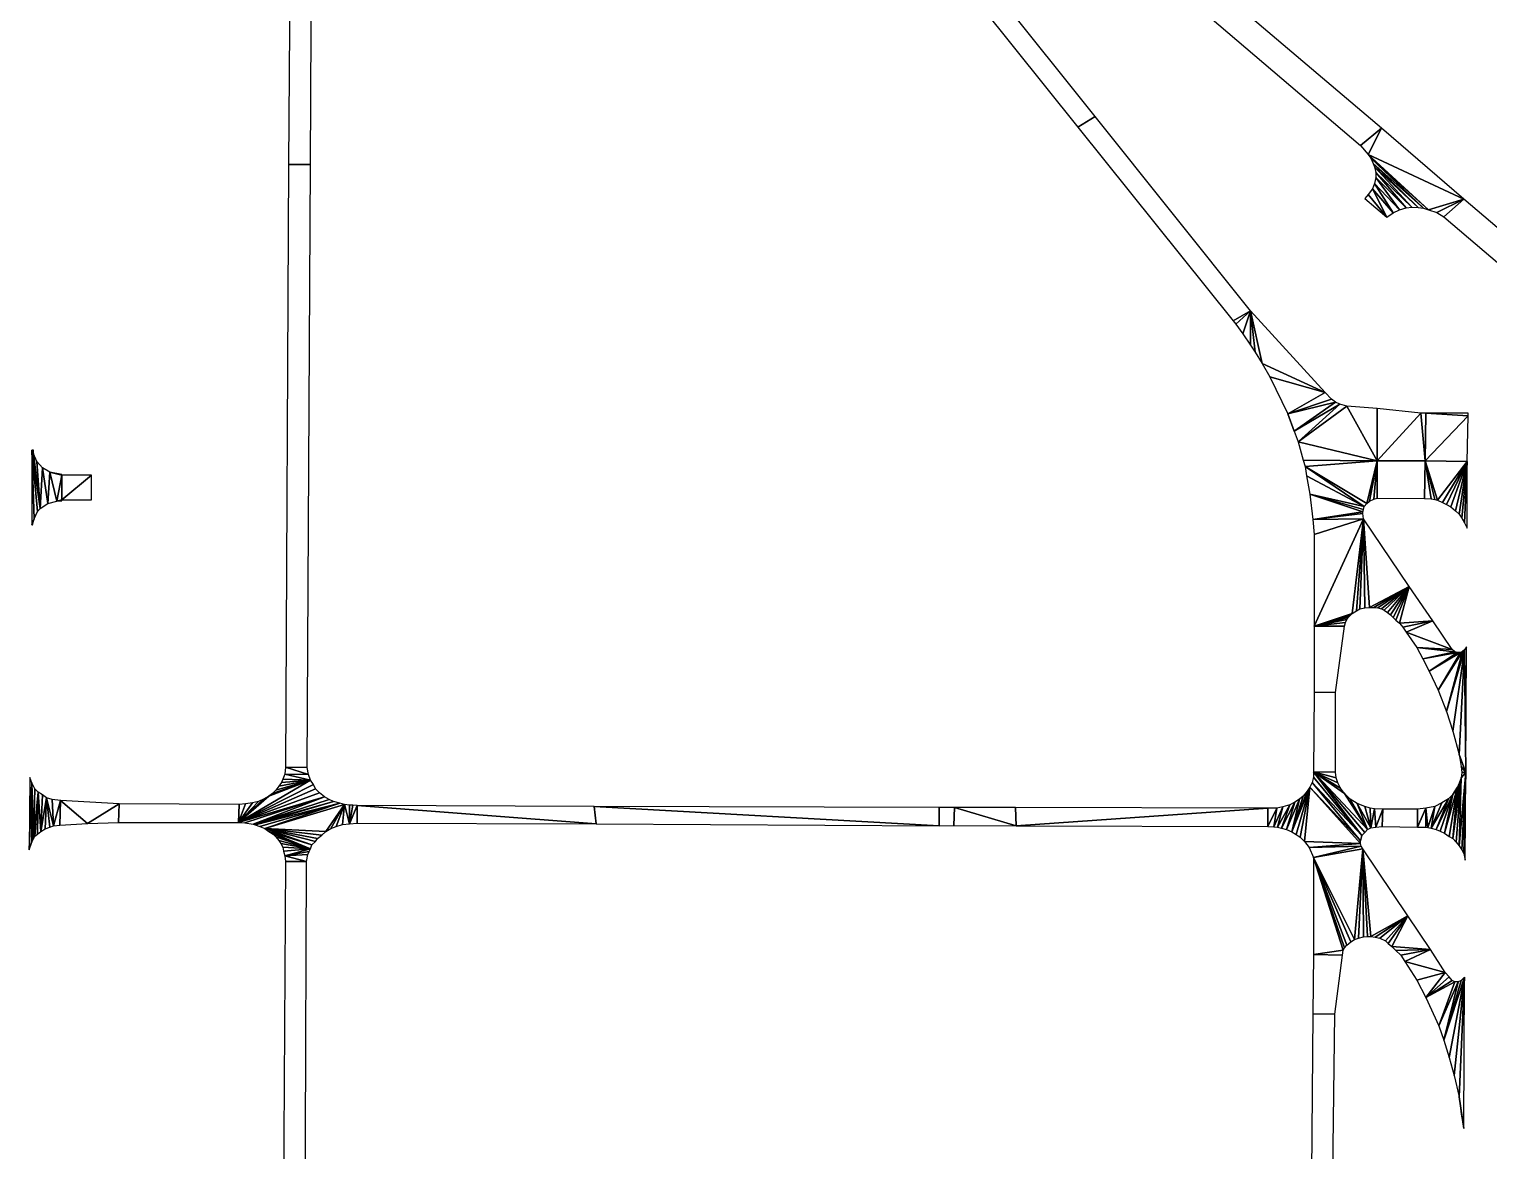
# Model space of a CAD drawing. Extents: x -35426929 to -35396731, y 11996534 to 12011444.
# Drawn here: x -35406093 to -35400230, y 12002096 to 12006600 of the extents above; entities that cross this region are included whole.
import ezdxf

# ---------------------------------------------------------------- set-up
doc = ezdxf.new("R2010")
doc.units = 0

msp = doc.modelspace()

# ---------------------------------------------------------------- linework, layer by layer
at = {"layer": 'mg_to_dxf', "color": 52}
for points in [[(-35404963.03, 12006056.8), (-35404957.46, 12007152.33), (-35405043.77, 12007153.72), (-35405052.12, 12006056.8)], [(-35401558.11, 12006826.6), (-35400745.16, 12006133.36), (-35400661.64, 12006202.96), (-35401477.37, 12006896.2)], [(-35401811.46, 12006248.9), (-35402198.45, 12006733.33), (-35402270.83, 12006692.96), (-35401881.06, 12006207.14)], [(-35401187.83, 12005469.36), (-35401811.46, 12006248.9), (-35401881.06, 12006207.14), (-35401257.43, 12005428.99)], [(-35400714.54, 12006097.17), (-35400714.54, 12006097.17), (-35400661.64, 12006202.96), (-35400745.16, 12006133.36)], [(-35400714.54, 12006097.17), (-35400714.54, 12006097.17), (-35400330.33, 12005917.6), (-35400661.64, 12006202.96)], [(-35400472.32, 12005874.44), (-35400472.32, 12005874.44), (-35400330.33, 12005917.6), (-35400714.54, 12006097.17)], [(-35400703.4, 12006081.86), (-35400703.4, 12006081.86), (-35400472.32, 12005874.44), (-35400714.54, 12006097.17)], [(-35400491.81, 12005881.4), (-35400491.81, 12005881.4), (-35400472.32, 12005874.44), (-35400703.4, 12006081.86)], [(-35400695.05, 12006060.98), (-35400695.05, 12006060.98), (-35400491.81, 12005881.4), (-35400703.4, 12006081.86)], [(-35404976.95, 12003634.66), (-35404963.03, 12006056.8), (-35405052.12, 12006056.8), (-35405063.26, 12003636.05)], [(-35400514.08, 12005884.19), (-35400514.08, 12005884.19), (-35400491.81, 12005881.4), (-35400695.05, 12006060.98)], [(-35400689.48, 12006047.05), (-35400689.48, 12006047.05), (-35400514.08, 12005884.19), (-35400695.05, 12006060.98)], [(-35400539.14, 12005885.58), (-35400539.14, 12005885.58), (-35400514.08, 12005884.19), (-35400689.48, 12006047.05)], [(-35400683.91, 12006024.78), (-35400683.91, 12006024.78), (-35400539.14, 12005885.58), (-35400689.48, 12006047.05)], [(-35400561.41, 12005882.79), (-35400561.41, 12005882.79), (-35400539.14, 12005885.58), (-35400683.91, 12006024.78)], [(-35400683.91, 12006003.9), (-35400683.91, 12006003.9), (-35400561.41, 12005882.79), (-35400683.91, 12006024.78)], [(-35400697.83, 12005959.36), (-35400697.83, 12005959.36), (-35400614.31, 12005861.91), (-35400689.48, 12005980.24)], [(-35400689.48, 12005980.24), (-35400689.48, 12005980.24), (-35400589.25, 12005874.44), (-35400683.91, 12006003.9)], [(-35400614.31, 12005861.91), (-35400614.31, 12005861.91), (-35400589.25, 12005874.44), (-35400689.48, 12005980.24)], [(-35400589.25, 12005874.44), (-35400589.25, 12005874.44), (-35400561.41, 12005882.79), (-35400683.91, 12006003.9)], [(-35400714.54, 12005935.69), (-35400714.54, 12005935.69), (-35400728.46, 12005920.38), (-35400639.37, 12005845.21)], [(-35400714.54, 12005935.69), (-35400714.54, 12005935.69), (-35400639.37, 12005845.21), (-35400697.83, 12005959.36)], [(-35400639.37, 12005845.21), (-35400639.37, 12005845.21), (-35400614.31, 12005861.91), (-35400697.83, 12005959.36)], [(-35400330.33, 12005917.6), (-35400330.33, 12005917.6), (-35400472.32, 12005874.44), (-35400438.91, 12005863.31)], [(-35400438.91, 12005863.31), (-35400438.91, 12005863.31), (-35400411.07, 12005846.6), (-35400330.33, 12005917.6)], [(-35400411.07, 12005846.6), (-35399241.76, 12004851.3), (-35399158.24, 12004920.9), (-35400330.33, 12005917.6)], [(-35401246.29, 12005415.07), (-35401246.29, 12005415.07), (-35401187.83, 12005469.36), (-35401257.43, 12005428.99)], [(-35401218.45, 12005376.09), (-35401218.45, 12005376.09), (-35401187.83, 12005469.36), (-35401246.29, 12005415.07)], [(-35401187.83, 12005331.55), (-35401187.83, 12005331.55), (-35401187.83, 12005469.36), (-35401218.45, 12005376.09)], [(-35401168.34, 12005302.32), (-35401168.34, 12005302.32), (-35401187.83, 12005469.36), (-35401187.83, 12005331.55)], [(-35401140.5, 12005257.77), (-35401140.5, 12005257.77), (-35401187.83, 12005469.36), (-35401168.34, 12005302.32)], [(-35400887.15, 12005140.84), (-35400887.15, 12005140.84), (-35401187.83, 12005469.36), (-35401140.5, 12005257.77)], [(-35401109.87, 12005203.48), (-35401109.87, 12005203.48), (-35400887.15, 12005140.84), (-35401140.5, 12005257.77)], [(-35401109.87, 12005203.48), (-35401109.87, 12005203.48), (-35401037.49, 12005055.92), (-35400887.15, 12005140.84)], [(-35400862.09, 12005114.39), (-35400862.09, 12005114.39), (-35400887.15, 12005140.84), (-35401037.49, 12005055.92)], [(-35400862.09, 12005114.39), (-35400862.09, 12005114.39), (-35401037.49, 12005055.92), (-35400845.39, 12005101.86)], [(-35401037.49, 12005055.92), (-35401037.49, 12005055.92), (-35401012.43, 12004986.32), (-35400845.39, 12005101.86)], [(-35400845.39, 12005101.86), (-35400845.39, 12005101.86), (-35401012.43, 12004986.32), (-35400828.68, 12005093.51)], [(-35400828.68, 12005093.51), (-35400828.68, 12005093.51), (-35401012.43, 12004986.32), (-35400995.73, 12004943.17)], [(-35400828.68, 12005093.51), (-35400828.68, 12005093.51), (-35400995.73, 12004943.17), (-35400800.84, 12005086.55)], [(-35400995.73, 12004943.17), (-35400995.73, 12004943.17), (-35400678.34, 12004866.61), (-35400800.84, 12005086.55)], [(-35400800.84, 12005086.55), (-35400800.84, 12005086.55), (-35400678.34, 12004866.61), (-35400678.34, 12005076.81)], [(-35401037.49, 12005055.92), (-35401037.49, 12005055.92), (-35401034.7, 12005046.18), (-35401012.43, 12004986.32)], [(-35400502.95, 12005057.32), (-35400502.95, 12005057.32), (-35400678.34, 12005076.81), (-35400678.34, 12004866.61)], [(-35400502.95, 12005057.32), (-35400502.95, 12005057.32), (-35400678.34, 12004866.61), (-35400486.24, 12004866.61)], [(-35400502.95, 12005057.32), (-35400502.95, 12005057.32), (-35400486.24, 12004866.61), (-35400483.46, 12005057.32)], [(-35400486.24, 12004866.61), (-35400486.24, 12004866.61), (-35400313.63, 12005047.57), (-35400483.46, 12005057.32)], [(-35400316.41, 12004863.82), (-35400316.41, 12004863.82), (-35400313.63, 12005047.57), (-35400486.24, 12004866.61)], [(-35400483.46, 12005057.32), (-35400483.46, 12005057.32), (-35400313.63, 12005047.57), (-35400313.63, 12005057.32)], [(-35406082.23, 12004909.76), (-35406082.23, 12004909.76), (-35406082.23, 12004609.08), (-35406073.88, 12004634.14)], [(-35406082.23, 12004909.76), (-35406082.23, 12004909.76), (-35406073.88, 12004634.14), (-35406059.96, 12004663.37)], [(-35406082.23, 12004909.76), (-35406082.23, 12004909.76), (-35406059.96, 12004663.37), (-35406048.82, 12004674.51)], [(-35406076.66, 12004894.45), (-35406076.66, 12004894.45), (-35406076.66, 12004909.76), (-35406082.23, 12004909.76)], [(-35406076.66, 12004894.45), (-35406076.66, 12004894.45), (-35406082.23, 12004909.76), (-35406048.82, 12004674.51)], [(-35400995.73, 12004943.17), (-35400995.73, 12004943.17), (-35400976.24, 12004869.39), (-35400678.34, 12004866.61)], [(-35406076.66, 12004894.45), (-35406076.66, 12004894.45), (-35406048.82, 12004674.51), (-35406062.74, 12004863.82)], [(-35406048.82, 12004674.51), (-35406048.82, 12004674.51), (-35406040.47, 12004838.77), (-35406062.74, 12004863.82)], [(-35400678.34, 12004866.61), (-35400678.34, 12004866.61), (-35400976.24, 12004869.39), (-35400967.89, 12004844.34)], [(-35400678.34, 12004866.61), (-35400678.34, 12004866.61), (-35400967.89, 12004844.34), (-35400720.1, 12004695.39)], [(-35400678.34, 12004866.61), (-35400678.34, 12004866.61), (-35400720.1, 12004695.39), (-35400708.97, 12004705.13)], [(-35400692.26, 12004712.09), (-35400692.26, 12004712.09), (-35400678.34, 12004866.61), (-35400708.97, 12004705.13)], [(-35400692.26, 12004712.09), (-35400692.26, 12004712.09), (-35400678.34, 12004716.27), (-35400678.34, 12004866.61)], [(-35400678.34, 12004716.27), (-35400489.03, 12004714.88), (-35400486.24, 12004866.61), (-35400678.34, 12004866.61)], [(-35400461.19, 12004713.48), (-35400461.19, 12004713.48), (-35400486.24, 12004866.61), (-35400489.03, 12004714.88)], [(-35400447.27, 12004710.7), (-35400447.27, 12004710.7), (-35400486.24, 12004866.61), (-35400461.19, 12004713.48)], [(-35400436.13, 12004707.92), (-35400436.13, 12004707.92), (-35400486.24, 12004866.61), (-35400447.27, 12004710.7)], [(-35400316.41, 12004863.82), (-35400316.41, 12004863.82), (-35400486.24, 12004866.61), (-35400436.13, 12004707.92)], [(-35400316.41, 12004863.82), (-35400316.41, 12004863.82), (-35400436.13, 12004707.92), (-35400416.64, 12004699.56)], [(-35400316.41, 12004863.82), (-35400316.41, 12004863.82), (-35400416.64, 12004699.56), (-35400399.94, 12004691.21)], [(-35400316.41, 12004863.82), (-35400316.41, 12004863.82), (-35400399.94, 12004691.21), (-35400383.23, 12004681.47)], [(-35400316.41, 12004863.82), (-35400316.41, 12004863.82), (-35400383.23, 12004681.47), (-35400363.74, 12004666.15)], [(-35400316.41, 12004863.82), (-35400316.41, 12004863.82), (-35400363.74, 12004666.15), (-35400349.82, 12004652.23)], [(-35400316.41, 12004863.82), (-35400316.41, 12004863.82), (-35400349.82, 12004652.23), (-35400338.69, 12004636.92)], [(-35400327.55, 12004617.43), (-35400327.55, 12004617.43), (-35400316.41, 12004863.82), (-35400338.69, 12004636.92)], [(-35400327.55, 12004617.43), (-35400327.55, 12004617.43), (-35400316.41, 12004596.55), (-35400316.41, 12004863.82)], [(-35406040.47, 12004838.77), (-35406040.47, 12004838.77), (-35406048.82, 12004674.51), (-35406018.2, 12004695.39)], [(-35406018.2, 12004695.39), (-35406018.2, 12004695.39), (-35406009.84, 12004820.67), (-35406040.47, 12004838.77)], [(-35406018.2, 12004695.39), (-35406018.2, 12004695.39), (-35405982, 12004705.13), (-35406009.84, 12004820.67)], [(-35405962.51, 12004809.53), (-35405962.51, 12004809.53), (-35405962.51, 12004812.32), (-35406009.84, 12004820.67)], [(-35405982, 12004705.13), (-35405982, 12004705.13), (-35405962.51, 12004809.53), (-35406009.84, 12004820.67)], [(-35405982, 12004705.13), (-35405982, 12004705.13), (-35405962.51, 12004709.31), (-35405962.51, 12004809.53)], [(-35405962.51, 12004709.31), (-35405962.51, 12004709.31), (-35405842.8, 12004809.53), (-35405962.51, 12004809.53)], [(-35405962.51, 12004709.31), (-35405962.51, 12004709.31), (-35405842.8, 12004709.31), (-35405842.8, 12004809.53)], [(-35400967.89, 12004844.34), (-35400967.89, 12004844.34), (-35400962.32, 12004806.75), (-35400731.24, 12004682.86)], [(-35400720.1, 12004695.39), (-35400720.1, 12004695.39), (-35400967.89, 12004844.34), (-35400731.24, 12004682.86)], [(-35400731.24, 12004682.86), (-35400731.24, 12004682.86), (-35400962.32, 12004806.75), (-35400948.4, 12004732.97)], [(-35400948.4, 12004732.97), (-35400948.4, 12004732.97), (-35400734.02, 12004671.72), (-35400731.24, 12004682.86)], [(-35400948.4, 12004732.97), (-35400948.4, 12004732.97), (-35400937.26, 12004631.35), (-35400736.81, 12004661.98)], [(-35400734.02, 12004671.72), (-35400734.02, 12004671.72), (-35400948.4, 12004732.97), (-35400736.81, 12004661.98)], [(-35405982, 12004705.13), (-35405982, 12004705.13), (-35405962.51, 12004706.52), (-35405962.51, 12004709.31)], [(-35406073.88, 12004634.14), (-35406073.88, 12004634.14), (-35406082.23, 12004609.08), (-35406079.44, 12004609.08)], [(-35400736.81, 12004661.98), (-35400736.81, 12004661.98), (-35400937.26, 12004631.35), (-35400736.81, 12004655.02)], [(-35400937.26, 12004631.35), (-35400937.26, 12004631.35), (-35400734.02, 12004634.14), (-35400736.81, 12004655.02)], [(-35400937.26, 12004631.35), (-35400937.26, 12004631.35), (-35400931.69, 12004570.1), (-35400734.02, 12004634.14)], [(-35400734.02, 12004634.14), (-35400734.02, 12004634.14), (-35400931.69, 12004570.1), (-35400931.69, 12004202.61)], [(-35400734.02, 12004634.14), (-35400734.02, 12004634.14), (-35400931.69, 12004202.61), (-35400778.57, 12004254.11)], [(-35400734.02, 12004634.14), (-35400734.02, 12004634.14), (-35400778.57, 12004254.11), (-35400761.87, 12004263.86)], [(-35400734.02, 12004634.14), (-35400734.02, 12004634.14), (-35400761.87, 12004263.86), (-35400747.95, 12004272.21)], [(-35400728.46, 12004276.38), (-35400728.46, 12004276.38), (-35400734.02, 12004634.14), (-35400747.95, 12004272.21)], [(-35400708.97, 12004277.78), (-35400708.97, 12004277.78), (-35400734.02, 12004634.14), (-35400728.46, 12004276.38)], [(-35400550.28, 12004361.3), (-35400550.28, 12004361.3), (-35400734.02, 12004634.14), (-35400708.97, 12004277.78)], [(-35400550.28, 12004361.3), (-35400550.28, 12004361.3), (-35400708.97, 12004277.78), (-35400692.26, 12004277.78)], [(-35400675.56, 12004276.38), (-35400675.56, 12004276.38), (-35400550.28, 12004361.3), (-35400692.26, 12004277.78)], [(-35400675.56, 12004276.38), (-35400675.56, 12004276.38), (-35400661.64, 12004272.21), (-35400550.28, 12004361.3)], [(-35400650.5, 12004266.64), (-35400650.5, 12004266.64), (-35400550.28, 12004361.3), (-35400661.64, 12004272.21)], [(-35400636.58, 12004256.9), (-35400636.58, 12004256.9), (-35400550.28, 12004361.3), (-35400650.5, 12004266.64)], [(-35400625.45, 12004248.54), (-35400625.45, 12004248.54), (-35400550.28, 12004361.3), (-35400636.58, 12004256.9)], [(-35400614.31, 12004237.41), (-35400614.31, 12004237.41), (-35400550.28, 12004361.3), (-35400625.45, 12004248.54)], [(-35400603.17, 12004226.27), (-35400603.17, 12004226.27), (-35400550.28, 12004361.3), (-35400614.31, 12004237.41)], [(-35400589.25, 12004215.13), (-35400589.25, 12004215.13), (-35400550.28, 12004361.3), (-35400603.17, 12004226.27)], [(-35400455.62, 12004223.49), (-35400455.62, 12004223.49), (-35400550.28, 12004361.3), (-35400589.25, 12004215.13)], [(-35400778.57, 12004254.11), (-35400778.57, 12004254.11), (-35400931.69, 12004202.61), (-35400786.92, 12004245.76)], [(-35400786.92, 12004245.76), (-35400786.92, 12004245.76), (-35400931.69, 12004202.61), (-35400795.27, 12004237.41)], [(-35400795.27, 12004237.41), (-35400795.27, 12004237.41), (-35400931.69, 12004202.61), (-35400800.84, 12004229.06)], [(-35400800.84, 12004229.06), (-35400800.84, 12004229.06), (-35400931.69, 12004202.61), (-35400806.41, 12004217.92)], [(-35400806.41, 12004217.92), (-35400806.41, 12004217.92), (-35400931.69, 12004202.61), (-35400809.19, 12004202.61)], [(-35400575.33, 12004198.43), (-35400575.33, 12004198.43), (-35400455.62, 12004223.49), (-35400589.25, 12004215.13)], [(-35400575.33, 12004198.43), (-35400575.33, 12004198.43), (-35400561.41, 12004178.94), (-35400455.62, 12004223.49)], [(-35400377.66, 12004109.34), (-35400377.66, 12004109.34), (-35400455.62, 12004223.49), (-35400561.41, 12004178.94)], [(-35400845.39, 12003936.73), (-35400809.19, 12004202.61), (-35400931.69, 12004202.61), (-35400931.69, 12003938.12)], [(-35400377.66, 12004109.34), (-35400377.66, 12004109.34), (-35400561.41, 12004178.94), (-35400519.65, 12004116.3)], [(-35400366.53, 12004099.6), (-35400366.53, 12004099.6), (-35400519.65, 12004116.3), (-35400494.59, 12004071.76)], [(-35400366.53, 12004099.6), (-35400366.53, 12004099.6), (-35400377.66, 12004109.34), (-35400519.65, 12004116.3)], [(-35400355.39, 12004096.81), (-35400355.39, 12004096.81), (-35400366.53, 12004099.6), (-35400494.59, 12004071.76)], [(-35400355.39, 12004096.81), (-35400355.39, 12004096.81), (-35400494.59, 12004071.76), (-35400469.54, 12004021.64)], [(-35400344.25, 12004096.81), (-35400344.25, 12004096.81), (-35400469.54, 12004021.64), (-35400433.34, 12003945.08)], [(-35400344.25, 12004096.81), (-35400344.25, 12004096.81), (-35400355.39, 12004096.81), (-35400469.54, 12004021.64)], [(-35400335.9, 12004100.99), (-35400335.9, 12004100.99), (-35400433.34, 12003945.08), (-35400399.94, 12003860.17)], [(-35400335.9, 12004100.99), (-35400335.9, 12004100.99), (-35400344.25, 12004096.81), (-35400433.34, 12003945.08)], [(-35400327.55, 12004107.95), (-35400327.55, 12004107.95), (-35400399.94, 12003860.17), (-35400374.88, 12003780.82)], [(-35400327.55, 12004107.95), (-35400327.55, 12004107.95), (-35400335.9, 12004100.99), (-35400399.94, 12003860.17)], [(-35400349.82, 12003687.55), (-35400349.82, 12003687.55), (-35400327.55, 12004107.95), (-35400374.88, 12003780.82)], [(-35400321.98, 12003615.17), (-35400321.98, 12003615.17), (-35400327.55, 12004107.95), (-35400349.82, 12003687.55)], [(-35400321.98, 12003615.17), (-35400321.98, 12003615.17), (-35400319.2, 12004119.08), (-35400327.55, 12004107.95)], [(-35400845.39, 12003616.56), (-35400845.39, 12003936.73), (-35400931.69, 12003938.12), (-35400934.48, 12003617.95)], [(-35400341.47, 12003638.83), (-35400341.47, 12003638.83), (-35400321.98, 12003615.17), (-35400349.82, 12003687.55)], [(-35404971.38, 12003606.81), (-35404971.38, 12003606.81), (-35405063.26, 12003636.05), (-35405066.04, 12003608.21)], [(-35404971.38, 12003606.81), (-35404971.38, 12003606.81), (-35404976.95, 12003634.66), (-35405063.26, 12003636.05)], [(-35400934.48, 12003617.95), (-35400934.48, 12003617.95), (-35400739.59, 12003361.82), (-35400728.46, 12003374.34)], [(-35400934.48, 12003617.95), (-35400934.48, 12003617.95), (-35400934.48, 12003595.68), (-35400739.59, 12003361.82)], [(-35400934.48, 12003617.95), (-35400934.48, 12003617.95), (-35400728.46, 12003374.34), (-35400717.32, 12003385.48)], [(-35400934.48, 12003617.95), (-35400934.48, 12003617.95), (-35400717.32, 12003385.48), (-35400809.19, 12003530.25)], [(-35400934.48, 12003617.95), (-35400934.48, 12003617.95), (-35400809.19, 12003530.25), (-35400825.9, 12003552.53)], [(-35400934.48, 12003617.95), (-35400934.48, 12003617.95), (-35400825.9, 12003552.53), (-35400837.04, 12003573.41)], [(-35400842.6, 12003592.89), (-35400842.6, 12003592.89), (-35400845.39, 12003616.56), (-35400934.48, 12003617.95)], [(-35400842.6, 12003592.89), (-35400842.6, 12003592.89), (-35400934.48, 12003617.95), (-35400837.04, 12003573.41)], [(-35400341.47, 12003638.83), (-35400341.47, 12003638.83), (-35400338.69, 12003615.17), (-35400321.98, 12003615.17)], [(-35406082.23, 12003573.41), (-35406082.23, 12003573.41), (-35406090.58, 12003594.29), (-35406093.37, 12003304.74)], [(-35406082.23, 12003573.41), (-35406082.23, 12003573.41), (-35406093.37, 12003304.74), (-35406082.23, 12003335.37)], [(-35406082.23, 12003573.41), (-35406082.23, 12003573.41), (-35406076.66, 12003347.9), (-35406071.09, 12003549.74)], [(-35406082.23, 12003573.41), (-35406082.23, 12003573.41), (-35406082.23, 12003335.37), (-35406076.66, 12003347.9)], [(-35405252.58, 12003414.71), (-35405252.58, 12003414.71), (-35404951.9, 12003566.45), (-35404963.03, 12003584.54)], [(-35405252.58, 12003414.71), (-35405252.58, 12003414.71), (-35404963.03, 12003584.54), (-35405130.08, 12003520.51)], [(-35405252.58, 12003414.71), (-35405252.58, 12003414.71), (-35404943.54, 12003549.74), (-35404951.9, 12003566.45)], [(-35405130.08, 12003520.51), (-35405130.08, 12003520.51), (-35404963.03, 12003584.54), (-35405116.16, 12003530.25)], [(-35404963.03, 12003584.54), (-35404963.03, 12003584.54), (-35405102.24, 12003544.17), (-35405116.16, 12003530.25)], [(-35404963.03, 12003584.54), (-35404963.03, 12003584.54), (-35405091.1, 12003559.49), (-35405102.24, 12003544.17)], [(-35404963.03, 12003584.54), (-35404963.03, 12003584.54), (-35405079.96, 12003574.8), (-35405091.1, 12003559.49)], [(-35405079.96, 12003574.8), (-35405079.96, 12003574.8), (-35404963.03, 12003584.54), (-35405074.39, 12003588.72)], [(-35404963.03, 12003584.54), (-35404963.03, 12003584.54), (-35405066.04, 12003608.21), (-35405074.39, 12003588.72)], [(-35404963.03, 12003584.54), (-35404963.03, 12003584.54), (-35404971.38, 12003606.81), (-35405066.04, 12003608.21)], [(-35400940.05, 12003574.8), (-35400940.05, 12003574.8), (-35400948.4, 12003556.7), (-35400745.16, 12003340.94)], [(-35400934.48, 12003595.68), (-35400934.48, 12003595.68), (-35400940.05, 12003574.8), (-35400739.59, 12003361.82)], [(-35400739.59, 12003361.82), (-35400739.59, 12003361.82), (-35400940.05, 12003574.8), (-35400745.16, 12003340.94)], [(-35400341.47, 12003592.89), (-35400341.47, 12003592.89), (-35400347.04, 12003578.97), (-35400374.88, 12003349.29)], [(-35400341.47, 12003592.89), (-35400341.47, 12003592.89), (-35400374.88, 12003349.29), (-35400360.96, 12003335.37)], [(-35400347.04, 12003578.97), (-35400347.04, 12003578.97), (-35400355.39, 12003556.7), (-35400374.88, 12003349.29)], [(-35400349.82, 12003320.06), (-35400349.82, 12003320.06), (-35400341.47, 12003592.89), (-35400360.96, 12003335.37)], [(-35400321.98, 12003615.17), (-35400321.98, 12003615.17), (-35400341.47, 12003592.89), (-35400349.82, 12003320.06)], [(-35400321.98, 12003615.17), (-35400321.98, 12003615.17), (-35400349.82, 12003320.06), (-35400338.69, 12003304.74)], [(-35400321.98, 12003615.17), (-35400321.98, 12003615.17), (-35400338.69, 12003615.17), (-35400341.47, 12003592.89)], [(-35400330.33, 12003289.43), (-35400330.33, 12003289.43), (-35400321.98, 12003615.17), (-35400338.69, 12003304.74)], [(-35400330.33, 12003289.43), (-35400330.33, 12003289.43), (-35400324.77, 12003262.98), (-35400321.98, 12003615.17)], [(-35406076.66, 12003347.9), (-35406076.66, 12003347.9), (-35406057.17, 12003535.82), (-35406071.09, 12003549.74)], [(-35406076.66, 12003347.9), (-35406076.66, 12003347.9), (-35406071.09, 12003359.03), (-35406057.17, 12003535.82)], [(-35406071.09, 12003359.03), (-35406071.09, 12003359.03), (-35406059.96, 12003367.38), (-35406057.17, 12003535.82)], [(-35406057.17, 12003535.82), (-35406057.17, 12003535.82), (-35406059.96, 12003367.38), (-35406046.04, 12003378.52)], [(-35406057.17, 12003535.82), (-35406057.17, 12003535.82), (-35406046.04, 12003378.52), (-35406040.47, 12003524.68)], [(-35406046.04, 12003378.52), (-35406046.04, 12003378.52), (-35406023.76, 12003513.55), (-35406040.47, 12003524.68)], [(-35406046.04, 12003378.52), (-35406046.04, 12003378.52), (-35406029.33, 12003388.27), (-35406023.76, 12003513.55)], [(-35406029.33, 12003388.27), (-35406029.33, 12003388.27), (-35406009.84, 12003395.23), (-35406023.76, 12003513.55)], [(-35406023.76, 12003513.55), (-35406023.76, 12003513.55), (-35405995.92, 12003400.79), (-35406001.49, 12003506.59)], [(-35406023.76, 12003513.55), (-35406023.76, 12003513.55), (-35406009.84, 12003395.23), (-35405995.92, 12003400.79)], [(-35405995.92, 12003400.79), (-35405995.92, 12003400.79), (-35405968.08, 12003502.41), (-35406001.49, 12003506.59)], [(-35405995.92, 12003400.79), (-35405995.92, 12003400.79), (-35405970.87, 12003403.58), (-35405968.08, 12003502.41)], [(-35405859.5, 12003410.54), (-35405859.5, 12003410.54), (-35405968.08, 12003502.41), (-35405970.87, 12003403.58)], [(-35405859.5, 12003410.54), (-35405859.5, 12003410.54), (-35405731.44, 12003488.49), (-35405968.08, 12003502.41)], [(-35405252.58, 12003414.71), (-35405252.58, 12003414.71), (-35404926.84, 12003533.04), (-35404943.54, 12003549.74)], [(-35405252.58, 12003414.71), (-35405252.58, 12003414.71), (-35404907.35, 12003517.72), (-35404926.84, 12003533.04)], [(-35405252.58, 12003414.71), (-35405252.58, 12003414.71), (-35405130.08, 12003520.51), (-35405152.35, 12003507.98)], [(-35405252.58, 12003414.71), (-35405252.58, 12003414.71), (-35405227.52, 12003413.32), (-35404907.35, 12003517.72)], [(-35405252.58, 12003414.71), (-35405252.58, 12003414.71), (-35405152.35, 12003507.98), (-35405171.84, 12003498.24)], [(-35405227.52, 12003413.32), (-35405227.52, 12003413.32), (-35405194.11, 12003407.75), (-35404907.35, 12003517.72)], [(-35404907.35, 12003517.72), (-35404907.35, 12003517.72), (-35405194.11, 12003407.75), (-35404887.86, 12003506.59)], [(-35405194.11, 12003407.75), (-35405194.11, 12003407.75), (-35404871.16, 12003498.24), (-35404887.86, 12003506.59)], [(-35400990.16, 12003507.98), (-35400990.16, 12003507.98), (-35401043.06, 12003385.48), (-35401020.78, 12003377.13)], [(-35400990.16, 12003507.98), (-35400990.16, 12003507.98), (-35401009.65, 12003495.45), (-35401043.06, 12003385.48)], [(-35401004.08, 12003365.99), (-35401004.08, 12003365.99), (-35400948.4, 12003556.7), (-35401020.78, 12003377.13)], [(-35400948.4, 12003556.7), (-35400948.4, 12003556.7), (-35400959.53, 12003540), (-35401020.78, 12003377.13)], [(-35400959.53, 12003540), (-35400959.53, 12003540), (-35400976.24, 12003520.51), (-35401020.78, 12003377.13)], [(-35400976.24, 12003520.51), (-35400976.24, 12003520.51), (-35400990.16, 12003507.98), (-35401020.78, 12003377.13)], [(-35400987.38, 12003354.86), (-35400987.38, 12003354.86), (-35400948.4, 12003556.7), (-35401004.08, 12003365.99)], [(-35400970.67, 12003338.15), (-35400970.67, 12003338.15), (-35400948.4, 12003556.7), (-35400987.38, 12003354.86)], [(-35400745.16, 12003329.8), (-35400745.16, 12003329.8), (-35400948.4, 12003556.7), (-35400970.67, 12003338.15)], [(-35400745.16, 12003340.94), (-35400745.16, 12003340.94), (-35400948.4, 12003556.7), (-35400745.16, 12003329.8)], [(-35400809.19, 12003530.25), (-35400809.19, 12003530.25), (-35400717.32, 12003385.48), (-35400786.92, 12003507.98)], [(-35400717.32, 12003385.48), (-35400717.32, 12003385.48), (-35400759.08, 12003489.88), (-35400786.92, 12003507.98)], [(-35400391.58, 12003509.37), (-35400391.58, 12003509.37), (-35400461.19, 12003391.05), (-35400441.7, 12003385.48)], [(-35400391.58, 12003509.37), (-35400391.58, 12003509.37), (-35400419.42, 12003492.67), (-35400461.19, 12003391.05)], [(-35400374.88, 12003526.08), (-35400374.88, 12003526.08), (-35400441.7, 12003385.48), (-35400424.99, 12003379.91)], [(-35400374.88, 12003526.08), (-35400374.88, 12003526.08), (-35400391.58, 12003509.37), (-35400441.7, 12003385.48)], [(-35400408.29, 12003371.56), (-35400408.29, 12003371.56), (-35400374.88, 12003526.08), (-35400424.99, 12003379.91)], [(-35400355.39, 12003556.7), (-35400355.39, 12003556.7), (-35400374.88, 12003526.08), (-35400408.29, 12003371.56)], [(-35400388.8, 12003357.64), (-35400388.8, 12003357.64), (-35400355.39, 12003556.7), (-35400408.29, 12003371.56)], [(-35400388.8, 12003357.64), (-35400388.8, 12003357.64), (-35400374.88, 12003349.29), (-35400355.39, 12003556.7)], [(-35400355.39, 12003556.7), (-35400355.39, 12003556.7), (-35400366.53, 12003541.39), (-35400374.88, 12003526.08)], [(-35405859.5, 12003410.54), (-35405859.5, 12003410.54), (-35405734.22, 12003414.71), (-35405731.44, 12003488.49)], [(-35405249.79, 12003487.1), (-35405731.44, 12003488.49), (-35405734.22, 12003414.71), (-35405252.58, 12003414.71)], [(-35405252.58, 12003414.71), (-35405252.58, 12003414.71), (-35405171.84, 12003498.24), (-35405196.89, 12003492.67)], [(-35405224.73, 12003488.49), (-35405224.73, 12003488.49), (-35405252.58, 12003414.71), (-35405196.89, 12003492.67)], [(-35405224.73, 12003488.49), (-35405224.73, 12003488.49), (-35405249.79, 12003487.1), (-35405252.58, 12003414.71)], [(-35405194.11, 12003407.75), (-35405194.11, 12003407.75), (-35405185.76, 12003404.97), (-35404871.16, 12003498.24)], [(-35405185.76, 12003404.97), (-35405185.76, 12003404.97), (-35404846.1, 12003491.28), (-35404871.16, 12003498.24)], [(-35405185.76, 12003404.97), (-35405185.76, 12003404.97), (-35405166.27, 12003398.01), (-35404846.1, 12003491.28)], [(-35405166.27, 12003398.01), (-35405166.27, 12003398.01), (-35405146.78, 12003389.66), (-35404846.1, 12003491.28)], [(-35404846.1, 12003491.28), (-35404846.1, 12003491.28), (-35405146.78, 12003389.66), (-35404826.61, 12003487.1)], [(-35404826.61, 12003487.1), (-35404826.61, 12003487.1), (-35405146.78, 12003389.66), (-35404901.78, 12003378.52)], [(-35404826.61, 12003487.1), (-35404826.61, 12003487.1), (-35404901.78, 12003378.52), (-35404882.29, 12003389.66)], [(-35404826.61, 12003487.1), (-35404826.61, 12003487.1), (-35404882.29, 12003389.66), (-35404860.02, 12003398.01)], [(-35404826.61, 12003487.1), (-35404826.61, 12003487.1), (-35404860.02, 12003398.01), (-35404834.96, 12003406.36)], [(-35404826.61, 12003487.1), (-35404826.61, 12003487.1), (-35404834.96, 12003406.36), (-35404807.12, 12003409.15)], [(-35404826.61, 12003487.1), (-35404826.61, 12003487.1), (-35404807.12, 12003409.15), (-35404807.12, 12003484.32)], [(-35404807.12, 12003484.32), (-35404807.12, 12003484.32), (-35404807.12, 12003409.15), (-35404793.2, 12003484.32)], [(-35404807.12, 12003409.15), (-35404807.12, 12003409.15), (-35404776.5, 12003482.92), (-35404793.2, 12003484.32)], [(-35404807.12, 12003409.15), (-35404807.12, 12003409.15), (-35404776.5, 12003411.93), (-35404776.5, 12003482.92)], [(-35403815.99, 12003409.15), (-35403815.99, 12003409.15), (-35404776.5, 12003482.92), (-35404776.5, 12003411.93)], [(-35403815.99, 12003409.15), (-35403815.99, 12003409.15), (-35403824.35, 12003478.75), (-35404776.5, 12003482.92)], [(-35403815.99, 12003409.15), (-35403815.99, 12003409.15), (-35402437.88, 12003400.79), (-35403824.35, 12003478.75)], [(-35403824.35, 12003478.75), (-35403824.35, 12003478.75), (-35402437.88, 12003400.79), (-35402437.88, 12003474.57)], [(-35402437.88, 12003400.79), (-35402379.41, 12003402.19), (-35402376.63, 12003474.57), (-35402437.88, 12003474.57)], [(-35402379.41, 12003402.19), (-35402379.41, 12003402.19), (-35402128.85, 12003400.79), (-35402376.63, 12003474.57)], [(-35402376.63, 12003474.57), (-35402376.63, 12003474.57), (-35402128.85, 12003400.79), (-35402131.63, 12003474.57)], [(-35402131.63, 12003474.57), (-35402131.63, 12003474.57), (-35402128.85, 12003400.79), (-35401118.23, 12003471.79)], [(-35401118.23, 12003471.79), (-35401118.23, 12003471.79), (-35402128.85, 12003400.79), (-35401118.23, 12003398.01)], [(-35401082.03, 12003471.79), (-35401082.03, 12003471.79), (-35401118.23, 12003398.01), (-35401093.17, 12003396.62)], [(-35401082.03, 12003471.79), (-35401082.03, 12003471.79), (-35401118.23, 12003471.79), (-35401118.23, 12003398.01)], [(-35401056.98, 12003477.36), (-35401056.98, 12003477.36), (-35401093.17, 12003396.62), (-35401079.25, 12003395.23)], [(-35401056.98, 12003477.36), (-35401056.98, 12003477.36), (-35401082.03, 12003471.79), (-35401093.17, 12003396.62)], [(-35401029.14, 12003485.71), (-35401029.14, 12003485.71), (-35401079.25, 12003395.23), (-35401062.55, 12003391.05)], [(-35401029.14, 12003485.71), (-35401029.14, 12003485.71), (-35401056.98, 12003477.36), (-35401079.25, 12003395.23)], [(-35401009.65, 12003495.45), (-35401009.65, 12003495.45), (-35401062.55, 12003391.05), (-35401043.06, 12003385.48)], [(-35401009.65, 12003495.45), (-35401009.65, 12003495.45), (-35401029.14, 12003485.71), (-35401062.55, 12003391.05)], [(-35400759.08, 12003489.88), (-35400759.08, 12003489.88), (-35400717.32, 12003385.48), (-35400703.4, 12003392.44)], [(-35400703.4, 12003392.44), (-35400703.4, 12003392.44), (-35400728.46, 12003478.75), (-35400759.08, 12003489.88)], [(-35400703.4, 12003392.44), (-35400703.4, 12003392.44), (-35400706.18, 12003471.79), (-35400728.46, 12003478.75)], [(-35400703.4, 12003392.44), (-35400703.4, 12003392.44), (-35400689.48, 12003469), (-35400706.18, 12003471.79)], [(-35400703.4, 12003392.44), (-35400703.4, 12003392.44), (-35400683.91, 12003395.23), (-35400689.48, 12003469)], [(-35400683.91, 12003395.23), (-35400683.91, 12003395.23), (-35400656.07, 12003467.61), (-35400689.48, 12003469)], [(-35400683.91, 12003395.23), (-35400683.91, 12003395.23), (-35400658.85, 12003398.01), (-35400656.07, 12003467.61)], [(-35400658.85, 12003398.01), (-35400516.87, 12003395.23), (-35400516.87, 12003467.61), (-35400656.07, 12003467.61)], [(-35400483.46, 12003471.79), (-35400483.46, 12003471.79), (-35400516.87, 12003395.23), (-35400483.46, 12003395.23)], [(-35400483.46, 12003471.79), (-35400483.46, 12003471.79), (-35400516.87, 12003467.61), (-35400516.87, 12003395.23)], [(-35400447.27, 12003478.75), (-35400447.27, 12003478.75), (-35400483.46, 12003471.79), (-35400475.11, 12003393.83)], [(-35400475.11, 12003393.83), (-35400475.11, 12003393.83), (-35400483.46, 12003471.79), (-35400483.46, 12003395.23)], [(-35400461.19, 12003391.05), (-35400461.19, 12003391.05), (-35400447.27, 12003478.75), (-35400475.11, 12003393.83)], [(-35400419.42, 12003492.67), (-35400419.42, 12003492.67), (-35400447.27, 12003478.75), (-35400461.19, 12003391.05)], [(-35405146.78, 12003389.66), (-35405146.78, 12003389.66), (-35404943.54, 12003338.15), (-35404935.19, 12003349.29)], [(-35405146.78, 12003389.66), (-35405146.78, 12003389.66), (-35404957.46, 12003324.23), (-35404943.54, 12003338.15)], [(-35404901.78, 12003378.52), (-35404901.78, 12003378.52), (-35405146.78, 12003389.66), (-35404918.49, 12003363.21)], [(-35405146.78, 12003389.66), (-35405146.78, 12003389.66), (-35404935.19, 12003349.29), (-35404918.49, 12003363.21)], [(-35405146.78, 12003389.66), (-35405146.78, 12003389.66), (-35405130.08, 12003378.52), (-35404957.46, 12003324.23)], [(-35405130.08, 12003378.52), (-35405130.08, 12003378.52), (-35404963.03, 12003308.92), (-35404957.46, 12003324.23)], [(-35405130.08, 12003378.52), (-35405130.08, 12003378.52), (-35405113.37, 12003367.38), (-35404963.03, 12003308.92)], [(-35405113.37, 12003367.38), (-35405113.37, 12003367.38), (-35405102.24, 12003356.25), (-35404963.03, 12003308.92)], [(-35405102.24, 12003356.25), (-35405102.24, 12003356.25), (-35405091.1, 12003342.33), (-35404963.03, 12003308.92)], [(-35405091.1, 12003342.33), (-35405091.1, 12003342.33), (-35405082.75, 12003329.8), (-35404963.03, 12003308.92)], [(-35405082.75, 12003329.8), (-35405082.75, 12003329.8), (-35405074.39, 12003314.49), (-35404963.03, 12003308.92)], [(-35400745.16, 12003329.8), (-35400745.16, 12003329.8), (-35400970.67, 12003338.15), (-35400951.18, 12003313.1)], [(-35400745.16, 12003329.8), (-35400745.16, 12003329.8), (-35400951.18, 12003313.1), (-35400742.38, 12003318.66)], [(-35400745.16, 12003340.94), (-35400745.16, 12003340.94), (-35400742.38, 12003349.29), (-35400739.59, 12003361.82)], [(-35405074.39, 12003314.49), (-35405074.39, 12003314.49), (-35405071.61, 12003299.17), (-35404963.03, 12003308.92)], [(-35404963.03, 12003308.92), (-35404963.03, 12003308.92), (-35405071.61, 12003299.17), (-35405066.04, 12003279.69)], [(-35404963.03, 12003308.92), (-35404963.03, 12003308.92), (-35405066.04, 12003279.69), (-35404968.6, 12003297.78)], [(-35404968.6, 12003297.78), (-35404968.6, 12003297.78), (-35405066.04, 12003279.69), (-35404974.17, 12003285.25)], [(-35405066.04, 12003279.69), (-35405066.04, 12003279.69), (-35404979.74, 12003257.41), (-35404974.17, 12003285.25)], [(-35405066.04, 12003279.69), (-35405066.04, 12003279.69), (-35405063.26, 12003257.41), (-35404979.74, 12003257.41)], [(-35400951.18, 12003313.1), (-35400951.18, 12003313.1), (-35400934.48, 12003274.12), (-35400742.38, 12003318.66)], [(-35400742.38, 12003318.66), (-35400742.38, 12003318.66), (-35400934.48, 12003274.12), (-35400736.81, 12003308.92)], [(-35400736.81, 12003308.92), (-35400736.81, 12003308.92), (-35400934.48, 12003274.12), (-35400770.22, 12002944.21)], [(-35400934.48, 12003274.12), (-35400934.48, 12003274.12), (-35400934.48, 12002884.35), (-35400814.76, 12002901.05)], [(-35400800.84, 12002921.93), (-35400800.84, 12002921.93), (-35400934.48, 12003274.12), (-35400809.19, 12002910.8)], [(-35400809.19, 12002910.8), (-35400809.19, 12002910.8), (-35400934.48, 12003274.12), (-35400814.76, 12002901.05)], [(-35400784.14, 12002934.46), (-35400784.14, 12002934.46), (-35400934.48, 12003274.12), (-35400800.84, 12002921.93)], [(-35400770.22, 12002944.21), (-35400770.22, 12002944.21), (-35400934.48, 12003274.12), (-35400784.14, 12002934.46)], [(-35400753.51, 12002949.77), (-35400753.51, 12002949.77), (-35400736.81, 12003308.92), (-35400770.22, 12002944.21)], [(-35400734.02, 12002955.34), (-35400734.02, 12002955.34), (-35400736.81, 12003308.92), (-35400753.51, 12002949.77)], [(-35400717.32, 12002956.73), (-35400717.32, 12002956.73), (-35400736.81, 12003308.92), (-35400734.02, 12002955.34)], [(-35400703.4, 12002956.73), (-35400703.4, 12002956.73), (-35400736.81, 12003308.92), (-35400717.32, 12002956.73)], [(-35400555.84, 12003038.86), (-35400555.84, 12003038.86), (-35400736.81, 12003308.92), (-35400703.4, 12002956.73)], [(-35404988.09, 12001035.72), (-35404979.74, 12003257.41), (-35405063.26, 12003257.41), (-35405077.18, 12001035.72)], [(-35400686.7, 12002953.95), (-35400686.7, 12002953.95), (-35400555.84, 12003038.86), (-35400703.4, 12002956.73)], [(-35400686.7, 12002953.95), (-35400686.7, 12002953.95), (-35400667.21, 12002949.77), (-35400555.84, 12003038.86)], [(-35400644.93, 12002938.64), (-35400644.93, 12002938.64), (-35400555.84, 12003038.86), (-35400667.21, 12002949.77)], [(-35400633.8, 12002928.89), (-35400633.8, 12002928.89), (-35400555.84, 12003038.86), (-35400644.93, 12002938.64)], [(-35400619.88, 12002916.36), (-35400619.88, 12002916.36), (-35400555.84, 12003038.86), (-35400633.8, 12002928.89)], [(-35400463.97, 12002903.84), (-35400463.97, 12002903.84), (-35400555.84, 12003038.86), (-35400619.88, 12002916.36)], [(-35400603.17, 12002899.66), (-35400603.17, 12002899.66), (-35400463.97, 12002903.84), (-35400619.88, 12002916.36)], [(-35400934.48, 12002884.35), (-35400937.26, 12002646.31), (-35400848.17, 12002644.92), (-35400817.55, 12002881.56)], [(-35400814.76, 12002901.05), (-35400814.76, 12002901.05), (-35400934.48, 12002884.35), (-35400817.55, 12002881.56)], [(-35400463.97, 12002903.84), (-35400463.97, 12002903.84), (-35400603.17, 12002899.66), (-35400583.68, 12002881.56)], [(-35400583.68, 12002881.56), (-35400583.68, 12002881.56), (-35400566.98, 12002856.51), (-35400463.97, 12002903.84)], [(-35400405.5, 12002811.96), (-35400405.5, 12002811.96), (-35400463.97, 12002903.84), (-35400566.98, 12002856.51)], [(-35400405.5, 12002811.96), (-35400405.5, 12002811.96), (-35400566.98, 12002856.51), (-35400519.65, 12002781.34)], [(-35400483.46, 12002711.74), (-35400483.46, 12002711.74), (-35400405.5, 12002811.96), (-35400519.65, 12002781.34)], [(-35400483.46, 12002711.74), (-35400483.46, 12002711.74), (-35400388.8, 12002793.87), (-35400405.5, 12002811.96)], [(-35400377.66, 12002779.95), (-35400377.66, 12002779.95), (-35400388.8, 12002793.87), (-35400483.46, 12002711.74)], [(-35400366.53, 12002774.38), (-35400366.53, 12002774.38), (-35400377.66, 12002779.95), (-35400483.46, 12002711.74)], [(-35400366.53, 12002774.38), (-35400366.53, 12002774.38), (-35400483.46, 12002711.74), (-35400430.56, 12002597.59)], [(-35400352.61, 12002774.38), (-35400352.61, 12002774.38), (-35400430.56, 12002597.59), (-35400411.07, 12002540.52)], [(-35400352.61, 12002774.38), (-35400352.61, 12002774.38), (-35400366.53, 12002774.38), (-35400430.56, 12002597.59)], [(-35400327.55, 12002792.47), (-35400327.55, 12002792.47), (-35400411.07, 12002540.52), (-35400388.8, 12002470.91)], [(-35400327.55, 12002792.47), (-35400327.55, 12002792.47), (-35400341.47, 12002779.95), (-35400411.07, 12002540.52)], [(-35400341.47, 12002779.95), (-35400341.47, 12002779.95), (-35400352.61, 12002774.38), (-35400411.07, 12002540.52)], [(-35400327.55, 12002792.47), (-35400327.55, 12002792.47), (-35400388.8, 12002470.91), (-35400369.31, 12002398.53)], [(-35400349.82, 12002312.22), (-35400349.82, 12002312.22), (-35400327.55, 12002792.47), (-35400369.31, 12002398.53)], [(-35400349.82, 12002312.22), (-35400349.82, 12002312.22), (-35400330.33, 12002185.55), (-35400327.55, 12002792.47)], [(-35400937.26, 12002646.31), (-35400942.83, 12002005.97), (-35400856.52, 12002005.97), (-35400848.17, 12002644.92)], [(-35400349.82, 12002312.22), (-35400349.82, 12002312.22), (-35400341.47, 12002242.62), (-35400330.33, 12002185.55)]]:
    msp.add_3dface(points, dxfattribs=at)

doc.saveas('drawing.dxf')
